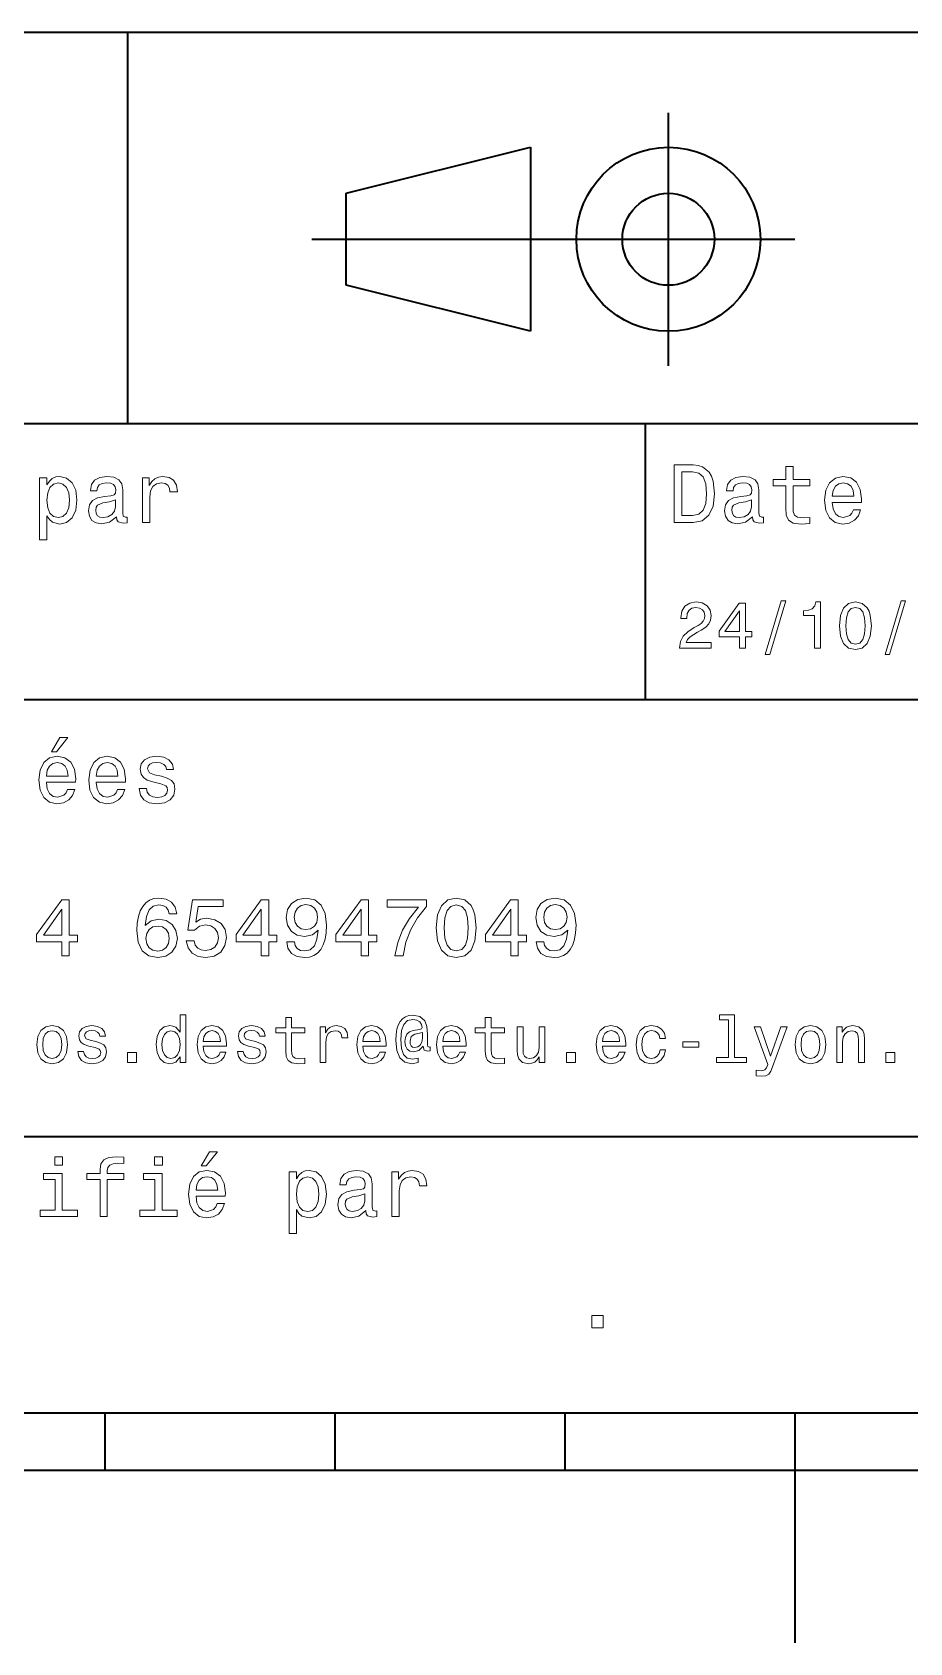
# Model space of a CAD drawing. Extents: x 0 to 297, y 0 to 210.
# Drawn here: x 115.3 to 153.5, y 0 to 70 of the extents above; entities that cross this region are included whole.
import ezdxf

# ---------------------------------------------------------------- set-up
doc = ezdxf.new("R2010")
doc.units = 0

msp = doc.modelspace()

# ---------------------------------------------------------------- linework, layer by layer
at = {"color": 7, "lineweight": 35}
for p, q in [((97, 70), (287, 70)), ((127.5, 61), (148.5, 61)), ((97, 53), (162, 53)), ((97, 41), (162, 41)), ((97, 22), (162, 22)), ((10, 10), (287, 10)), ((97, 10), (287, 10)), ((98.5, 7.5), (198.5, 7.5))]:
    msp.add_line(p, q, dxfattribs=at)
at = {"color": 7, "lineweight": 35, "ltscale": 0.425}
msp.add_line((119.5, 53), (119.5, 70), dxfattribs=at)
at = {"color": 7, "lineweight": 35, "ltscale": 0.275}
msp.add_line((143, 55.5), (143, 66.5), dxfattribs=at)
at = {"color": 7, "lineweight": 35, "ltscale": 0.206155}
for p, q in [((129, 63), (137, 65)), ((137, 57), (129, 59))]:
    msp.add_line(p, q, dxfattribs=at)
at = {"color": 7, "lineweight": 35, "ltscale": 0.2}
msp.add_line((137, 65), (137, 57), dxfattribs=at)
at = {"color": 7, "lineweight": 35, "ltscale": 0.1}
msp.add_line((129, 59), (129, 63), dxfattribs=at)
at = {"color": 7, "lineweight": 35, "ltscale": 0.3}
msp.add_line((142, 41), (142, 53), dxfattribs=at)
at = {"color": 7, "lineweight": 35, "ltscale": 0.0625}
for p, q in [((118.5, 10), (118.5, 7.5)), ((128.5, 10), (128.5, 7.5)), ((138.5, 10), (138.5, 7.5))]:
    msp.add_line(p, q, dxfattribs=at)
at = {"color": 7, "lineweight": 35, "ltscale": 0.25}
msp.add_line((148.5, 10), (148.5, 0), dxfattribs=at)
at = {"color": 7, "lineweight": 13}
for points in [[(144.080688, 51.190563), (143.248566, 51.190563), (143.248566, 48.690563), (144.080688, 48.690563), (144.473343, 48.769814), (144.765137, 49.011169), (144.945251, 49.40382), (145.010086, 49.940563), (144.952454, 50.488113), (144.880402, 50.70425), (144.779541, 50.877163), (144.487747, 51.111313), (144.296829, 51.168949)], [(148.100861, 50.289986), (148.100861, 49.320965), (148.122482, 49.007565), (148.223343, 48.791428), (148.425079, 48.665348), (148.767288, 48.62212), (149.141937, 48.640129), (149.141937, 48.913906), (148.868149, 48.892292), (148.619598, 48.921112), (148.486313, 49.011169), (148.42868, 49.162464), (148.417862, 49.375), (148.417862, 50.289986), (149.141937, 50.289986), (149.141937, 50.560158), (148.417862, 50.560158), (148.417862, 51.125721), (148.100861, 51.125721), (148.100861, 50.560158), (147.553314, 50.560158), (147.553314, 50.289986)], [(115.986313, 50.326012), (115.986313, 50.625), (115.669312, 50.625), (115.669312, 47.941284), (115.986313, 47.941284), (115.986313, 48.98595), (116.097984, 48.816643), (116.22406, 48.704971), (116.541069, 48.62212), (116.843658, 48.690563), (117.081413, 48.895893), (117.236313, 49.2201), (117.293945, 49.659584), (117.236313, 50.095463), (117.081413, 50.41967), (116.843658, 50.621399), (116.541069, 50.693443), (116.368156, 50.671829), (116.220459, 50.603386), (116.094383, 50.488113)], [(116.48703, 48.9067), (116.274498, 48.953533), (116.119598, 49.097622), (116.022339, 49.331772), (115.989914, 49.659584), (116.022339, 49.983791), (116.119598, 50.217941), (116.274498, 50.358429), (116.48703, 50.408863), (116.681557, 50.358429), (116.836456, 50.21434), (116.933716, 49.98019), (116.969742, 49.659584), (116.933716, 49.335377), (116.836456, 49.097622), (116.681557, 48.953533)], [(119.005043, 48.942726), (119.005043, 48.931919), (119.023056, 48.809441), (119.077087, 48.722984), (119.304031, 48.654541), (119.480545, 48.683357), (119.480545, 48.928314), (119.4049, 48.917507), (119.304031, 48.96434), (119.286026, 49.108429), (119.286026, 50.109871), (119.242798, 50.365635), (119.116714, 50.54575), (118.896973, 50.65382), (118.587173, 50.693443), (118.284584, 50.650219), (118.061241, 50.52774), (117.920746, 50.336815), (117.873917, 50.084656), (117.873917, 50.063042), (118.158501, 50.063042), (118.183716, 50.21434), (118.26297, 50.322407), (118.392654, 50.387249), (118.57637, 50.412464), (118.752884, 50.394455), (118.878967, 50.34042), (118.954613, 50.246758), (118.979828, 50.117077), (118.965416, 49.965778), (118.907784, 49.890129), (118.763687, 49.854107), (118.493515, 49.825291), (118.183716, 49.760448), (117.963974, 49.645176), (117.834297, 49.465057), (117.79467, 49.19849), (117.830688, 48.960735), (117.942368, 48.784222), (118.122482, 48.67255), (118.37104, 48.632927), (118.706055, 48.708576)], [(120.143372, 48.690563), (120.460373, 48.690563), (120.460373, 49.796471), (120.492798, 50.063042), (120.590057, 50.253963), (120.748558, 50.369236), (120.961098, 50.408863), (121.119598, 50.383648), (121.238472, 50.3116), (121.310516, 50.189121), (121.335739, 50.023415), (121.656342, 50.023415), (121.613113, 50.315205), (121.49424, 50.524136), (121.296112, 50.650219), (121.02594, 50.693443), (120.842224, 50.664627), (120.683716, 50.592579), (120.543228, 50.4701), (120.431557, 50.304398), (120.431557, 50.625), (120.143372, 50.625)], [(144.055481, 50.891571), (144.329254, 50.837536), (144.516571, 50.671829), (144.628235, 50.376442), (144.664261, 49.940563), (144.624634, 49.519093), (144.51297, 49.223705), (144.322052, 49.047192), (144.055481, 48.989555), (143.583572, 48.989555), (143.583572, 50.891571)], [(146.656342, 48.942726), (146.656342, 48.931919), (146.674347, 48.809441), (146.728394, 48.722984), (146.955338, 48.654541), (147.131851, 48.683357), (147.131851, 48.928314), (147.056198, 48.917507), (146.955338, 48.96434), (146.937317, 49.108429), (146.937317, 50.109871), (146.894089, 50.365635), (146.768005, 50.54575), (146.548264, 50.65382), (146.23848, 50.693443), (145.935883, 50.650219), (145.71254, 50.52774), (145.572052, 50.336815), (145.525223, 50.084656), (145.525223, 50.063042), (145.809799, 50.063042), (145.835022, 50.21434), (145.914261, 50.322407), (146.043945, 50.387249), (146.227661, 50.412464), (146.404175, 50.394455), (146.530258, 50.34042), (146.605911, 50.246758), (146.631119, 50.117077), (146.616714, 49.965778), (146.559082, 49.890129), (146.414978, 49.854107), (146.144806, 49.825291), (145.835022, 49.760448), (145.61528, 49.645176), (145.485596, 49.465057), (145.445969, 49.19849), (145.481995, 48.960735), (145.593658, 48.784222), (145.773773, 48.67255), (146.022339, 48.632927), (146.357346, 48.708576)], [(150.121765, 49.565922), (151.389771, 49.565922), (151.393372, 49.713619), (151.335739, 50.127884), (151.177231, 50.437683), (150.925079, 50.625), (150.590057, 50.693443), (150.262253, 50.621399), (150.010086, 50.41967), (149.847977, 50.091862), (149.790344, 49.659584), (149.844376, 49.216499), (150.006485, 48.892292), (150.255051, 48.690563), (150.579254, 48.62212), (150.860229, 48.668949), (151.090775, 48.791428), (151.260086, 48.98595), (151.357346, 49.245319), (151.043945, 49.245319), (150.979111, 49.101227), (150.885452, 48.993156), (150.618881, 48.9067), (150.413544, 48.946327), (150.258652, 49.072407), (150.157776, 49.27774), (150.121765, 49.555115)], [(150.121765, 49.832493), (150.161377, 50.081055), (150.258652, 50.264771), (150.406342, 50.376442), (150.600861, 50.416069), (150.791794, 50.376442), (150.939484, 50.264771), (151.029541, 50.081055), (151.061966, 49.832493)], [(118.969025, 49.367798), (118.925797, 49.180477), (118.810516, 49.036385), (118.637611, 48.942726), (118.425072, 48.910305), (118.288185, 48.928314), (118.190926, 48.98595), (118.129684, 49.086815), (118.111671, 49.227306), (118.126083, 49.353386), (118.183716, 49.443443), (118.414268, 49.544312), (118.706055, 49.587536), (118.969025, 49.673992)], [(146.620316, 49.367798), (146.577087, 49.180477), (146.461823, 49.036385), (146.28891, 48.942726), (146.07637, 48.910305), (145.939484, 48.928314), (145.842224, 48.98595), (145.780975, 49.086815), (145.76297, 49.227306), (145.777374, 49.353386), (145.835022, 49.443443), (146.065567, 49.544312), (146.357346, 49.587536), (146.620316, 49.673992)], [(143.489914, 43.224785), (144.864563, 43.224785), (144.864563, 43.472622), (143.778107, 43.472622), (143.838623, 43.60807), (143.942368, 43.720463), (144.262253, 43.925072), (144.432281, 44.011528), (144.622482, 44.135448), (144.757935, 44.279541), (144.835739, 44.44957), (144.864563, 44.642651), (144.815567, 44.884727), (144.680115, 45.074928), (144.472626, 45.195965), (144.20462, 45.239193), (143.927963, 45.190201), (143.71759, 45.054756), (143.582138, 44.838619), (143.536026, 44.553314), (143.536026, 44.51297), (143.798279, 44.51297), (143.798279, 44.536022), (143.824219, 44.731991), (143.902023, 44.876083), (144.02594, 44.9683), (144.190201, 45), (144.357361, 44.971184), (144.481277, 44.899136), (144.561966, 44.786743), (144.59079, 44.645535), (144.570602, 44.51297), (144.515854, 44.400578), (144.42363, 44.302593), (144.296829, 44.216141), (144.126801, 44.12392), (143.844391, 43.945248), (143.645538, 43.755043), (143.52739, 43.524498), (143.489914, 43.233429)], [(146.086456, 43.224785), (146.345825, 43.224785), (146.345825, 43.720463), (146.631134, 43.720463), (146.631134, 43.951008), (146.345825, 43.951008), (146.345825, 45.181557), (146.083572, 45.181557), (145.207504, 43.974064), (145.207504, 43.720463), (146.086456, 43.720463)], [(145.44957, 43.951008), (146.086456, 44.847263), (146.086456, 43.951008)], [(147.213257, 42.956772), (147.412109, 42.956772), (148.109512, 45.279541), (147.907791, 45.279541)], [(149.345825, 43.224785), (149.608078, 43.224785), (149.608078, 45.239193), (149.412109, 45.239193), (149.360229, 45.0634), (149.256485, 44.945248), (149.097992, 44.876083), (148.878967, 44.853027), (148.878967, 44.648415), (149.345825, 44.648415)], [(150.438049, 44.201729), (150.481277, 43.749279), (150.616714, 43.426514), (150.832855, 43.230549), (151.132568, 43.167149), (151.429398, 43.230549), (151.645538, 43.426514), (151.778107, 43.749279), (151.824219, 44.201729), (151.778107, 44.651299), (151.723343, 44.829971), (151.645538, 44.976948), (151.429398, 45.172913), (151.132568, 45.239193), (150.832855, 45.172913), (150.616714, 44.974064), (150.481277, 44.651299)], [(150.714706, 44.201729), (150.737762, 44.550434), (150.809799, 44.801155), (150.939484, 44.948128), (151.132568, 45), (151.322769, 44.948128), (151.452454, 44.801155), (151.524506, 44.550434), (151.547562, 44.201729), (151.524506, 43.850143), (151.452454, 43.599426), (151.322769, 43.45245), (151.132568, 43.403458), (150.939484, 43.45245), (150.809799, 43.599426), (150.737762, 43.850143)], [(152.417877, 42.956772), (152.616714, 42.956772), (153.314133, 45.279541), (153.112396, 45.279541)], [(116.184441, 38.728386), (116.396973, 38.728386), (116.897697, 39.340778), (116.54467, 39.340778)], [(115.964699, 37.406338), (117.232712, 37.406338), (117.236313, 37.554035), (117.178673, 37.9683), (117.020172, 38.278099), (116.768013, 38.465416), (116.432999, 38.533859), (116.105186, 38.461815), (115.853027, 38.260086), (115.690918, 37.932278), (115.633286, 37.5), (115.687317, 37.056915), (115.849426, 36.732708), (116.097984, 36.530979), (116.422188, 36.462536), (116.703171, 36.509365), (116.933716, 36.631844), (117.103027, 36.826366), (117.200287, 37.085735), (116.886887, 37.085735), (116.822044, 36.941643), (116.728386, 36.833572), (116.461815, 36.747116), (116.256485, 36.786743), (116.101585, 36.912823), (116.000717, 37.118156), (115.964699, 37.395531)], [(118.133286, 37.406338), (119.401299, 37.406338), (119.4049, 37.554035), (119.34726, 37.9683), (119.188766, 38.278099), (118.9366, 38.465416), (118.601585, 38.533859), (118.273773, 38.461815), (118.021614, 38.260086), (117.859512, 37.932278), (117.801872, 37.5), (117.855911, 37.056915), (118.018013, 36.732708), (118.266571, 36.530979), (118.590775, 36.462536), (118.871758, 36.509365), (119.10231, 36.631844), (119.271614, 36.826366), (119.368881, 37.085735), (119.055481, 37.085735), (118.990631, 36.941643), (118.896973, 36.833572), (118.630402, 36.747116), (118.425072, 36.786743), (118.270172, 36.912823), (118.169312, 37.118156), (118.133286, 37.395531)], [(120.971901, 37.658501), (120.66571, 37.730545), (120.438766, 37.8134), (120.363113, 37.982708), (120.384727, 38.101585), (120.460373, 38.188038), (120.582855, 38.242073), (120.759369, 38.263687), (120.92868, 38.242073), (121.061966, 38.177231), (121.148415, 38.079971), (121.184441, 37.950287), (121.49424, 37.950287), (121.49424, 37.957493), (121.440201, 38.191643), (121.292511, 38.375359), (121.061966, 38.490635), (120.759369, 38.533859), (120.453171, 38.490635), (120.229828, 38.371758), (120.08934, 38.195244), (120.046112, 37.971901), (120.078529, 37.755764), (120.179398, 37.604465), (120.3451, 37.496399), (120.586456, 37.42075), (120.939484, 37.334293), (121.155624, 37.244236), (121.213257, 37.172188), (121.234871, 37.064121), (121.202454, 36.930836), (121.115997, 36.829971), (120.97551, 36.765129), (120.788185, 36.743515), (120.590057, 36.765129), (120.445969, 36.840778), (120.348709, 36.963257), (120.309082, 37.132565), (120.002884, 37.132565), (120.053314, 36.844379), (120.201012, 36.635445), (120.435158, 36.509365), (120.759369, 36.462536), (121.097984, 36.509365), (121.346542, 36.635445), (121.497841, 36.837173), (121.551872, 37.100143), (121.512253, 37.327087), (121.400574, 37.481987), (121.216858, 37.582851)], [(115.964699, 37.672909), (116.004318, 37.921471), (116.101585, 38.105186), (116.249283, 38.216858), (116.443802, 38.256485), (116.634727, 38.216858), (116.782425, 38.105186), (116.872482, 37.921471), (116.9049, 37.672909)], [(118.133286, 37.672909), (118.172913, 37.921471), (118.270172, 38.105186), (118.41787, 38.216858), (118.612396, 38.256485), (118.803314, 38.216858), (118.951012, 38.105186), (119.041069, 37.921471), (119.073486, 37.672909)], [(116.631126, 29.850143), (116.95533, 29.850143), (116.95533, 30.46974), (117.311958, 30.46974), (117.311958, 30.757925), (116.95533, 30.757925), (116.95533, 32.296108), (116.627518, 32.296108), (115.532425, 30.786743), (115.532425, 30.46974), (116.631126, 30.46974)], [(121.634727, 31.676512), (121.566284, 31.9683), (121.407784, 32.184437), (121.162827, 32.321323), (120.845825, 32.368156), (120.633286, 32.342937), (120.44957, 32.274494), (120.287468, 32.162823), (120.150574, 32.004322), (120.042511, 31.806194), (119.963257, 31.56484), (119.912827, 31.280258), (119.898415, 30.959654), (119.956055, 30.448126), (120.132568, 30.077089), (120.417145, 29.853746), (120.806198, 29.778097), (121.155624, 29.842939), (121.422195, 30.012247), (121.5951, 30.278818), (121.656342, 30.617435), (121.5951, 30.959654), (121.429398, 31.222622), (121.17363, 31.388329), (120.856628, 31.445965), (120.514412, 31.373919), (120.258652, 31.168587), (120.312683, 31.56484), (120.427956, 31.849422), (120.604469, 32.01873), (120.849426, 32.076366), (121.029541, 32.04755), (121.166428, 31.971901), (121.256485, 31.845821), (121.303314, 31.676512)], [(122.045395, 30.502161), (122.124641, 30.206772), (122.301155, 29.976225), (122.560524, 29.832132), (122.891937, 29.778097), (123.255768, 29.842939), (123.540344, 30.019451), (123.720459, 30.300432), (123.78891, 30.660662), (123.727669, 30.995676), (123.554756, 31.258644), (123.284584, 31.427954), (122.935165, 31.489193), (122.664986, 31.445965), (122.456055, 31.327089), (122.556915, 32.000721), (123.652023, 32.000721), (123.652023, 32.296108), (122.315567, 32.296108), (122.117439, 30.970461), (122.405624, 30.970461), (122.614555, 31.139769), (122.881126, 31.201008), (123.111671, 31.161383), (123.288185, 31.046108), (123.399857, 30.869596), (123.439484, 30.642651), (123.399857, 30.415705), (123.284584, 30.239193), (123.10807, 30.127522), (122.881126, 30.087896), (122.690201, 30.113111), (122.542511, 30.195965), (122.434441, 30.325647), (122.380402, 30.502161)], [(125.305481, 29.850143), (125.629684, 29.850143), (125.629684, 30.46974), (125.986313, 30.46974), (125.986313, 30.757925), (125.629684, 30.757925), (125.629684, 32.296108), (125.30188, 32.296108), (124.206772, 30.786743), (124.206772, 30.46974), (125.305481, 30.46974)], [(126.411385, 30.46974), (126.465424, 30.185158), (126.620323, 29.965418), (126.86528, 29.828529), (127.189484, 29.778097), (127.402023, 29.803314), (127.592941, 29.868155), (127.755051, 29.979826), (127.891937, 30.138329), (128, 30.336454), (128.079254, 30.581411), (128.126083, 30.862391), (128.144104, 31.1866), (128.082855, 31.694523), (127.906342, 32.065559), (127.625366, 32.288902), (127.239914, 32.368156), (126.886894, 32.303314), (126.620323, 32.130402), (126.447411, 31.863832), (126.389771, 31.528818), (126.447411, 31.182997), (126.616714, 30.920029), (126.868881, 30.754322), (127.189484, 30.700287), (127.528099, 30.768732), (127.783867, 30.977665), (127.726227, 30.577808), (127.610954, 30.293226), (127.434441, 30.123919), (127.193085, 30.069883), (127.005768, 30.0951), (126.868881, 30.174351), (126.778824, 30.300432), (126.742798, 30.46974)], [(129.642654, 29.850143), (129.966858, 29.850143), (129.966858, 30.46974), (130.323486, 30.46974), (130.323486, 30.757925), (129.966858, 30.757925), (129.966858, 32.296108), (129.639053, 32.296108), (128.543945, 30.786743), (128.543945, 30.46974), (129.642654, 30.46974)], [(131.112396, 29.850143), (131.476227, 29.850143), (131.595108, 30.444523), (131.804047, 30.999279), (132.099426, 31.514408), (132.484879, 31.997118), (132.484879, 32.296108), (130.770172, 32.296108), (130.770172, 31.9683), (132.139053, 31.9683), (131.742798, 31.481987), (131.443817, 30.974062), (131.234879, 30.433718)], [(132.913544, 31.071325), (132.96759, 30.505762), (133.136887, 30.102304), (133.407074, 29.857347), (133.781708, 29.778097), (134.15274, 29.857347), (134.422913, 30.102304), (134.588623, 30.505762), (134.646255, 31.071325), (134.588623, 31.633286), (134.520172, 31.856628), (134.422913, 32.040344), (134.15274, 32.285301), (133.781708, 32.368156), (133.407074, 32.285301), (133.136887, 32.036743), (132.96759, 31.633286)], [(136.148422, 29.850143), (136.472626, 29.850143), (136.472626, 30.46974), (136.829254, 30.46974), (136.829254, 30.757925), (136.472626, 30.757925), (136.472626, 32.296108), (136.144821, 32.296108), (135.049713, 30.786743), (135.049713, 30.46974), (136.148422, 30.46974)], [(137.254333, 30.46974), (137.308365, 30.185158), (137.463257, 29.965418), (137.708221, 29.828529), (138.032425, 29.778097), (138.244965, 29.803314), (138.435883, 29.868155), (138.597992, 29.979826), (138.734863, 30.138329), (138.842941, 30.336454), (138.922195, 30.581411), (138.969025, 30.862391), (138.98703, 31.1866), (138.925797, 31.694523), (138.749283, 32.065559), (138.468292, 32.288902), (138.082855, 32.368156), (137.729828, 32.303314), (137.463257, 32.130402), (137.290344, 31.863832), (137.232712, 31.528818), (137.290344, 31.182997), (137.459656, 30.920029), (137.711823, 30.754322), (138.032425, 30.700287), (138.371033, 30.768732), (138.626801, 30.977665), (138.569168, 30.577808), (138.453888, 30.293226), (138.277374, 30.123919), (138.036026, 30.069883), (137.848709, 30.0951), (137.711823, 30.174351), (137.621765, 30.300432), (137.585739, 30.46974)], [(115.835014, 30.757925), (116.631126, 31.878241), (116.631126, 30.757925)], [(124.509369, 30.757925), (125.305481, 31.878241), (125.305481, 30.757925)], [(126.739197, 31.532419), (126.775223, 31.755764), (126.876083, 31.932276), (127.034584, 32.043949), (127.239914, 32.083572), (127.452454, 32.043949), (127.614555, 31.932276), (127.715424, 31.759365), (127.755051, 31.536022), (127.715424, 31.309076), (127.614555, 31.139769), (127.448853, 31.035301), (127.229111, 30.999279), (127.030983, 31.035301), (126.876083, 31.139769), (126.775223, 31.305475)], [(128.846542, 30.757925), (129.642654, 31.878241), (129.642654, 30.757925)], [(133.259369, 31.071325), (133.288193, 31.507204), (133.37825, 31.820604), (133.540344, 32.004322), (133.781708, 32.069164), (134.019455, 32.004322), (134.181564, 31.820604), (134.271622, 31.507204), (134.300446, 31.071325), (134.271622, 30.631844), (134.181564, 30.318443), (134.019455, 30.134726), (133.781708, 30.073486), (133.540344, 30.134726), (133.37825, 30.318443), (133.288193, 30.631844)], [(135.35231, 30.757925), (136.148422, 31.878241), (136.148422, 30.757925)], [(137.582138, 31.532419), (137.618164, 31.755764), (137.719025, 31.932276), (137.877533, 32.043949), (138.082855, 32.083572), (138.295395, 32.043949), (138.457489, 31.932276), (138.558365, 31.759365), (138.597992, 31.536022), (138.558365, 31.309076), (138.457489, 31.139769), (138.291794, 31.035301), (138.072052, 30.999279), (137.873917, 31.035301), (137.719025, 31.139769), (137.618164, 31.305475)], [(121.306915, 30.613832), (121.267288, 30.386887), (121.166428, 30.213976), (121.004326, 30.098703), (120.802597, 30.062679), (120.590057, 30.098703), (120.427956, 30.210375), (120.323486, 30.383286), (120.291069, 30.610229), (120.327087, 30.833572), (120.427956, 31.002882), (120.593658, 31.11095), (120.817001, 31.150576), (121.011528, 31.11095), (121.166428, 31.006483), (121.267288, 30.837175)], [(115.544662, 25.99712), (115.590775, 25.645535), (115.723343, 25.386168), (115.933716, 25.224785), (116.216141, 25.170031), (116.495674, 25.224785), (116.706055, 25.383286), (116.838615, 25.642653), (116.887604, 25.99712), (116.838615, 26.348703), (116.706055, 26.610952), (116.495674, 26.769453), (116.216141, 26.827091), (115.933716, 26.769453), (115.723343, 26.60807), (115.590775, 26.348703)], [(115.804031, 26), (115.829971, 26.259367), (115.91066, 26.446688), (116.040344, 26.56196), (116.216141, 26.602306), (116.389046, 26.56196), (116.51873, 26.449568), (116.599426, 26.259367), (116.628242, 26), (116.599426, 25.737753), (116.51873, 25.547552), (116.389046, 25.432278), (116.216141, 25.394814), (116.040344, 25.432278), (115.91066, 25.547552), (115.829971, 25.737753)], [(118.112389, 26.126802), (117.867432, 26.184439), (117.685883, 26.250721), (117.625359, 26.386168), (117.642654, 26.48127), (117.703171, 26.550434), (117.801147, 26.59366), (117.94236, 26.610952), (118.077805, 26.59366), (118.184433, 26.541788), (118.253601, 26.463978), (118.282417, 26.360231), (118.530258, 26.360231), (118.530258, 26.365995), (118.48703, 26.553314), (118.368874, 26.700289), (118.184433, 26.792507), (117.94236, 26.827091), (117.697403, 26.792507), (117.51873, 26.697407), (117.406342, 26.556196), (117.371758, 26.377523), (117.39769, 26.204613), (117.478386, 26.083574), (117.610947, 25.99712), (117.804031, 25.9366), (118.086456, 25.867435), (118.259369, 25.795389), (118.305473, 25.737753), (118.322769, 25.651299), (118.296829, 25.54467), (118.227661, 25.463978), (118.115273, 25.412106), (117.965416, 25.394814), (117.806915, 25.412106), (117.691643, 25.472624), (117.613831, 25.570606), (117.58213, 25.706053), (117.337173, 25.706053), (117.377518, 25.475506), (117.495674, 25.308359), (117.682999, 25.207495), (117.94236, 25.170031), (118.213257, 25.207495), (118.412102, 25.308359), (118.533142, 25.469742), (118.57637, 25.680117), (118.54467, 25.861673), (118.45533, 25.985592), (118.308357, 26.066284)], [(121.775215, 25.463978), (121.775215, 25.224785), (122.028816, 25.224785), (122.028816, 27.293949), (121.778099, 27.293949), (121.778099, 26.536024), (121.585014, 26.755045), (121.466858, 26.806917), (121.331413, 26.827091), (121.086456, 26.769453), (120.896255, 26.60807), (120.772339, 26.348703), (120.729111, 26), (120.772339, 25.651299), (120.896255, 25.38905), (121.086456, 25.224785), (121.331413, 25.170031), (121.466858, 25.190203), (121.587898, 25.242075)], [(122.780983, 25.925074), (123.795387, 25.925074), (123.798271, 26.043228), (123.752167, 26.374641), (123.625359, 26.622478), (123.42363, 26.772335), (123.155624, 26.827091), (122.893372, 26.769453), (122.691643, 26.60807), (122.561958, 26.345821), (122.515854, 26), (122.559082, 25.645535), (122.688759, 25.386168), (122.887611, 25.224785), (123.146973, 25.170031), (123.371758, 25.207495), (123.556198, 25.305477), (123.691643, 25.461096), (123.769455, 25.668589), (123.51873, 25.668589), (123.466858, 25.553314), (123.39193, 25.46686), (123.178673, 25.397696), (123.014412, 25.429396), (122.890488, 25.53026), (122.809799, 25.694525), (122.780983, 25.916428)], [(122.780983, 26.138329), (122.812683, 26.337177), (122.890488, 26.48415), (123.008644, 26.573488), (123.164268, 26.605188), (123.317001, 26.573488), (123.435158, 26.48415), (123.507202, 26.337177), (123.533142, 26.138329)], [(125.051872, 26.126802), (124.806915, 26.184439), (124.625366, 26.250721), (124.564842, 26.386168), (124.582138, 26.48127), (124.642654, 26.550434), (124.740631, 26.59366), (124.881844, 26.610952), (125.017288, 26.59366), (125.123917, 26.541788), (125.193085, 26.463978), (125.221901, 26.360231), (125.469742, 26.360231), (125.469742, 26.365995), (125.426514, 26.553314), (125.308357, 26.700289), (125.123917, 26.792507), (124.881844, 26.827091), (124.636887, 26.792507), (124.458214, 26.697407), (124.345825, 26.556196), (124.311241, 26.377523), (124.337173, 26.204613), (124.41787, 26.083574), (124.55043, 25.99712), (124.743515, 25.9366), (125.02594, 25.867435), (125.198853, 25.795389), (125.244957, 25.737753), (125.262253, 25.651299), (125.236313, 25.54467), (125.167145, 25.463978), (125.054756, 25.412106), (124.9049, 25.394814), (124.746399, 25.412106), (124.631126, 25.472624), (124.553314, 25.570606), (124.521614, 25.706053), (124.276657, 25.706053), (124.317001, 25.475506), (124.435158, 25.308359), (124.622482, 25.207495), (124.881844, 25.170031), (125.15274, 25.207495), (125.351585, 25.308359), (125.472626, 25.469742), (125.515854, 25.680117), (125.484154, 25.861673), (125.394814, 25.985592), (125.247841, 26.066284)], [(126.368881, 26.504324), (126.368881, 25.729107), (126.386169, 25.478388), (126.466858, 25.305477), (126.628242, 25.204613), (126.902023, 25.170031), (127.201729, 25.184439), (127.201729, 25.40346), (126.982712, 25.386168), (126.783859, 25.409224), (126.677231, 25.48127), (126.631126, 25.602306), (126.622482, 25.772335), (126.622482, 26.504324), (127.201729, 26.504324), (127.201729, 26.720463), (126.622482, 26.720463), (126.622482, 27.172913), (126.368881, 27.172913), (126.368881, 26.720463), (125.93084, 26.720463), (125.93084, 26.504324)], [(127.858795, 25.224785), (128.112396, 25.224785), (128.112396, 26.10951), (128.138336, 26.322767), (128.216141, 26.475506), (128.342941, 26.567724), (128.51297, 26.599424), (128.639771, 26.579252), (128.734879, 26.521614), (128.792511, 26.423632), (128.812683, 26.291067), (129.069168, 26.291067), (129.034576, 26.524496), (128.939484, 26.691643), (128.780975, 26.792507), (128.56485, 26.827091), (128.417877, 26.804035), (128.291077, 26.746399), (128.17868, 26.648417), (128.08934, 26.515852), (128.08934, 26.772335), (127.858795, 26.772335)], [(129.720459, 25.925074), (130.734879, 25.925074), (130.737762, 26.043228), (130.69165, 26.374641), (130.56485, 26.622478), (130.363113, 26.772335), (130.095108, 26.827091), (129.832855, 26.769453), (129.631134, 26.60807), (129.50145, 26.345821), (129.455338, 26), (129.498566, 25.645535), (129.62825, 25.386168), (129.827087, 25.224785), (130.086456, 25.170031), (130.311249, 25.207495), (130.495682, 25.305477), (130.631134, 25.461096), (130.708939, 25.668589), (130.458221, 25.668589), (130.406342, 25.553314), (130.331421, 25.46686), (130.118164, 25.397696), (129.953888, 25.429396), (129.829971, 25.53026), (129.749283, 25.694525), (129.720459, 25.916428)], [(129.720459, 26.138329), (129.752167, 26.337177), (129.829971, 26.48415), (129.948135, 26.573488), (130.103745, 26.605188), (130.256485, 26.573488), (130.374634, 26.48415), (130.446686, 26.337177), (130.472626, 26.138329)], [(132.648422, 25.734871), (132.648422, 25.902018), (132.60231, 25.893373), (132.547546, 25.913546), (132.530258, 25.974064), (132.530258, 26.446688), (132.507202, 26.780981), (132.414993, 27.02882), (132.198853, 27.213257), (131.896255, 27.279539), (131.720459, 27.262249), (131.570618, 27.210375), (131.440918, 27.12392), (131.337189, 27.002882), (131.256485, 26.850145), (131.198853, 26.662825), (131.164276, 26.438042), (131.15274, 26.184439), (131.193085, 25.737753), (131.322769, 25.42075), (131.53891, 25.230549), (131.84726, 25.170031), (132.129684, 25.216139), (132.129684, 25.406342), (131.881851, 25.360231), (131.642654, 25.409224), (131.484161, 25.567724), (131.397705, 25.835735), (131.371765, 26.224785), (131.400574, 26.605188), (131.498566, 26.876081), (131.657059, 27.040346), (131.887604, 27.095102), (132.0634, 27.063402), (132.193085, 26.988474), (132.273773, 26.876081), (132.302597, 26.746399), (132.270905, 26.682999), (132.184448, 26.654179), (131.902023, 26.610952), (131.746399, 26.547552), (131.634003, 26.449568), (131.567719, 26.314121), (131.547546, 26.135448), (131.573486, 25.942364), (131.645538, 25.798271), (131.763687, 25.708935), (131.919312, 25.680117), (132.146973, 25.740635), (132.340057, 25.930836), (132.340057, 25.913546), (132.386169, 25.760807), (132.544678, 25.714699)], [(133.190201, 25.925074), (134.20462, 25.925074), (134.207489, 26.043228), (134.161392, 26.374641), (134.034592, 26.622478), (133.832855, 26.772335), (133.56485, 26.827091), (133.302597, 26.769453), (133.100861, 26.60807), (132.971191, 26.345821), (132.925079, 26), (132.968307, 25.645535), (133.097992, 25.386168), (133.296829, 25.224785), (133.556198, 25.170031), (133.780975, 25.207495), (133.965424, 25.305477), (134.100861, 25.461096), (134.17868, 25.668589), (133.927963, 25.668589), (133.876083, 25.553314), (133.801147, 25.46686), (133.587906, 25.397696), (133.42363, 25.429396), (133.299713, 25.53026), (133.219025, 25.694525), (133.190201, 25.916428)], [(133.190201, 26.138329), (133.221909, 26.337177), (133.299713, 26.48415), (133.417877, 26.573488), (133.573486, 26.605188), (133.726227, 26.573488), (133.844391, 26.48415), (133.916428, 26.337177), (133.942368, 26.138329)], [(135.043228, 26.504324), (135.043228, 25.729107), (135.060516, 25.478388), (135.14122, 25.305477), (135.302597, 25.204613), (135.57637, 25.170031), (135.876083, 25.184439), (135.876083, 25.40346), (135.657074, 25.386168), (135.458221, 25.409224), (135.351593, 25.48127), (135.305481, 25.602306), (135.296829, 25.772335), (135.296829, 26.504324), (135.876083, 26.504324), (135.876083, 26.720463), (135.296829, 26.720463), (135.296829, 27.172913), (135.043228, 27.172913), (135.043228, 26.720463), (134.605194, 26.720463), (134.605194, 26.504324)], [(137.631134, 26.772335), (137.377533, 26.772335), (137.377533, 25.878963), (137.348709, 25.671471), (137.265137, 25.521614), (137.135452, 25.429396), (136.965424, 25.400578), (136.829971, 25.423632), (136.74353, 25.492796), (136.694534, 25.610952), (136.682999, 25.778099), (136.682999, 26.772335), (136.429398, 26.772335), (136.429398, 25.755045), (136.438049, 25.550434), (136.492798, 25.380404), (136.659943, 25.224785), (136.927963, 25.170031), (137.072052, 25.190203), (137.195969, 25.242075), (137.302597, 25.331413), (137.389053, 25.461096), (137.389053, 25.224785), (137.631134, 25.224785)], [(140.129684, 25.925074), (141.144104, 25.925074), (141.146973, 26.043228), (141.100876, 26.374641), (140.974075, 26.622478), (140.772339, 26.772335), (140.504333, 26.827091), (140.242081, 26.769453), (140.040344, 26.60807), (139.910675, 26.345821), (139.864563, 26), (139.907791, 25.645535), (140.037476, 25.386168), (140.236313, 25.224785), (140.495682, 25.170031), (140.720459, 25.207495), (140.904907, 25.305477), (141.040344, 25.461096), (141.118164, 25.668589), (140.867447, 25.668589), (140.815567, 25.553314), (140.740631, 25.46686), (140.52739, 25.397696), (140.363113, 25.429396), (140.239197, 25.53026), (140.158508, 25.694525), (140.129684, 25.916428)], [(140.129684, 26.138329), (140.161392, 26.337177), (140.239197, 26.48415), (140.357361, 26.573488), (140.51297, 26.605188), (140.66571, 26.573488), (140.783875, 26.48415), (140.855911, 26.337177), (140.881851, 26.138329)], [(142.62825, 26.259367), (142.878967, 26.259367), (142.827087, 26.489914), (142.703186, 26.671471), (142.510101, 26.783863), (142.259369, 26.827091), (141.982712, 26.769453), (141.772339, 26.60807), (141.639771, 26.345821), (141.593658, 25.994238), (141.636902, 25.645535), (141.766571, 25.386168), (141.971191, 25.224785), (142.250732, 25.170031), (142.498566, 25.213257), (142.69165, 25.334295), (142.824219, 25.524496), (142.881851, 25.778099), (142.639771, 25.778099), (142.596558, 25.616716), (142.515854, 25.495678), (142.400589, 25.42075), (142.259369, 25.397696), (142.083588, 25.43516), (141.956787, 25.550434), (141.878967, 25.737753), (141.853027, 26.002882), (141.878967, 26.262249), (141.959656, 26.449568), (142.08934, 26.564842), (142.259369, 26.605188), (142.409225, 26.579252), (142.521622, 26.51297), (142.596558, 26.40346)], [(145.61673, 27.080692), (145.61673, 25.438042), (145.095108, 25.438042), (145.095108, 25.224785), (146.389053, 25.224785), (146.389053, 25.438042), (145.870331, 25.438042), (145.870331, 27.293949), (145.219025, 27.293949), (145.219025, 27.080692)], [(147.887619, 26.772335), (147.443817, 25.49856), (147.008652, 26.772335), (146.731995, 26.772335), (147.319885, 25.13833), (147.268021, 24.994238), (147.187332, 24.896255), (147.05188, 24.864553), (146.818451, 24.893373), (146.818451, 24.648417), (147.063416, 24.62536), (147.239197, 24.648417), (147.363129, 24.720463), (147.452454, 24.844381), (147.530273, 25.025938), (148.158508, 26.772335)], [(148.507217, 25.99712), (148.553314, 25.645535), (148.685883, 25.386168), (148.896271, 25.224785), (149.17868, 25.170031), (149.458221, 25.224785), (149.668594, 25.383286), (149.801163, 25.642653), (149.850159, 25.99712), (149.801163, 26.348703), (149.668594, 26.610952), (149.458221, 26.769453), (149.17868, 26.827091), (148.896271, 26.769453), (148.685883, 26.60807), (148.553314, 26.348703)], [(148.766571, 26), (148.792511, 26.259367), (148.873199, 26.446688), (149.002899, 26.56196), (149.17868, 26.602306), (149.351593, 26.56196), (149.481277, 26.449568), (149.561966, 26.259367), (149.59079, 26), (149.561966, 25.737753), (149.481277, 25.547552), (149.351593, 25.432278), (149.17868, 25.394814), (149.002899, 25.432278), (148.873199, 25.547552), (148.792511, 25.737753)], [(150.317017, 25.224785), (150.570618, 25.224785), (150.570618, 26.118156), (150.596558, 26.322767), (150.68013, 26.472624), (150.809814, 26.564842), (150.982727, 26.599424), (151.121048, 26.570606), (151.207504, 26.492796), (151.250732, 26.363113), (151.265137, 26.190203), (151.265137, 25.224785), (151.518738, 25.224785), (151.518738, 26.242077), (151.507217, 26.446688), (151.455338, 26.616716), (151.285309, 26.772335), (151.020187, 26.827091), (150.873215, 26.806917), (150.749298, 26.752163), (150.64267, 26.659943), (150.559082, 26.536024), (150.559082, 26.772335), (150.317017, 26.772335)], [(121.374641, 26.599424), (121.541786, 26.559078), (121.668587, 26.446688), (121.743515, 26.259367), (121.772339, 26), (121.743515, 25.737753), (121.668587, 25.550434), (121.541786, 25.43516), (121.374641, 25.397696), (121.216141, 25.43516), (121.0951, 25.550434), (121.014412, 25.740635), (120.988472, 26), (121.014412, 26.256485), (121.0951, 26.443806), (121.216141, 26.559078)], [(132.314117, 26.279539), (132.285309, 26.100866), (132.213257, 25.974064), (132.103745, 25.896255), (131.97406, 25.873199), (131.884735, 25.887609), (131.821335, 25.939482), (131.780975, 26.025938), (131.769455, 26.146975), (131.818451, 26.345821), (131.985596, 26.449568), (132.314117, 26.53026)], [(143.625366, 25.884727), (144.322769, 25.884727), (144.322769, 26.112392), (143.625366, 26.112392)], [(119.48703, 25.224785), (119.884727, 25.224785), (119.884727, 25.654181), (119.48703, 25.654181)], [(138.570618, 25.224785), (138.968307, 25.224785), (138.968307, 25.654181), (138.570618, 25.654181)], [(152.449585, 25.224785), (152.847275, 25.224785), (152.847275, 25.654181), (152.449585, 25.654181)], [(116.667145, 21.117435), (116.33213, 21.117435), (116.33213, 20.757204), (116.667145, 20.757204)], [(118.295387, 20.130404), (118.295387, 18.530979), (118.612396, 18.530979), (118.612396, 20.130404), (119.332855, 20.130404), (119.332855, 20.400576), (118.612396, 20.400576), (118.612396, 20.519451), (118.637611, 20.663544), (118.720459, 20.760807), (118.860954, 20.818443), (119.062683, 20.840057), (119.332855, 20.825647), (119.332855, 21.099422), (118.990631, 21.117435), (118.680832, 21.085014), (118.464699, 20.987751), (118.335014, 20.818443), (118.295387, 20.577089), (118.295387, 20.400576), (117.715424, 20.400576), (117.715424, 20.130404)], [(121.004326, 21.117435), (120.669312, 21.117435), (120.669312, 20.757204), (121.004326, 20.757204)], [(122.690201, 20.728386), (122.90274, 20.728386), (123.403458, 21.340778), (123.05043, 21.340778)], [(116.656342, 18.79755), (116.656342, 20.400576), (115.842216, 20.400576), (115.842216, 20.130404), (116.33934, 20.130404), (116.33934, 18.79755), (115.690918, 18.79755), (115.690918, 18.530979), (117.311958, 18.530979), (117.311958, 18.79755)], [(120.993515, 18.79755), (120.993515, 20.400576), (120.179398, 20.400576), (120.179398, 20.130404), (120.676514, 20.130404), (120.676514, 18.79755), (120.028099, 18.79755), (120.028099, 18.530979), (121.649139, 18.530979), (121.649139, 18.79755)], [(122.470459, 19.40634), (123.73848, 19.40634), (123.742081, 19.554033), (123.684441, 19.9683), (123.52594, 20.278097), (123.273773, 20.465418), (122.938766, 20.533861), (122.610954, 20.461815), (122.358795, 20.260086), (122.196686, 19.932276), (122.139053, 19.5), (122.193085, 19.056915), (122.355194, 18.732708), (122.603745, 18.530979), (122.927956, 18.462536), (123.208939, 18.509365), (123.439484, 18.631844), (123.608795, 18.826368), (123.706055, 19.085733), (123.392654, 19.085733), (123.327812, 18.941643), (123.234154, 18.833572), (122.967583, 18.747118), (122.762253, 18.786743), (122.607353, 18.912823), (122.506485, 19.118155), (122.470459, 19.395533)], [(126.829254, 20.166426), (126.829254, 20.465418), (126.512253, 20.465418), (126.512253, 17.7817), (126.829254, 17.7817), (126.829254, 18.826368), (126.940926, 18.657061), (127.067009, 18.545389), (127.38401, 18.462536), (127.6866, 18.530979), (127.924355, 18.736311), (128.079254, 19.060518), (128.136887, 19.5), (128.079254, 19.935879), (127.924355, 20.260086), (127.6866, 20.461815), (127.38401, 20.533861), (127.211098, 20.512247), (127.0634, 20.443804), (126.937325, 20.328529)], [(129.847992, 18.78314), (129.847992, 18.772333), (129.865997, 18.649855), (129.920029, 18.5634), (130.146973, 18.494957), (130.323486, 18.523775), (130.323486, 18.768732), (130.247849, 18.757925), (130.146973, 18.804754), (130.128967, 18.948847), (130.128967, 19.950287), (130.085739, 20.206051), (129.959656, 20.386166), (129.739914, 20.494236), (129.430115, 20.533861), (129.127533, 20.490633), (128.904175, 20.368155), (128.763687, 20.177233), (128.716858, 19.925072), (128.716858, 19.903458), (129.00145, 19.903458), (129.026657, 20.054754), (129.105911, 20.162823), (129.235596, 20.227665), (129.419312, 20.252882), (129.595825, 20.234869), (129.721909, 20.180836), (129.797562, 20.087175), (129.822769, 19.957493), (129.808365, 19.806194), (129.750732, 19.730547), (129.606628, 19.694523), (129.336456, 19.665705), (129.026657, 19.600864), (128.806915, 19.48559), (128.677246, 19.305475), (128.637619, 19.038904), (128.67363, 18.801151), (128.785309, 18.62464), (128.965424, 18.512968), (129.213989, 18.473343), (129.548996, 18.54899)], [(130.986313, 18.530979), (131.303314, 18.530979), (131.303314, 19.636887), (131.335739, 19.903458), (131.432999, 20.094379), (131.591507, 20.209654), (131.804047, 20.249279), (131.96254, 20.224062), (132.081421, 20.152016), (132.153473, 20.029537), (132.17868, 19.863832), (132.499283, 19.863832), (132.456055, 20.155619), (132.337189, 20.364553), (132.139053, 20.490633), (131.868881, 20.533861), (131.685165, 20.505043), (131.526657, 20.432997), (131.386169, 20.310518), (131.274506, 20.144812), (131.274506, 20.465418), (130.986313, 20.465418)], [(122.470459, 19.672911), (122.510086, 19.921469), (122.607353, 20.105186), (122.755043, 20.216858), (122.94957, 20.256483), (123.140488, 20.216858), (123.288185, 20.105186), (123.378242, 19.921469), (123.410667, 19.672911)], [(127.329971, 18.747118), (127.117439, 18.793947), (126.96254, 18.93804), (126.86528, 19.17219), (126.832855, 19.5), (126.86528, 19.824207), (126.96254, 20.058357), (127.117439, 20.198847), (127.329971, 20.249279), (127.524498, 20.198847), (127.679398, 20.054754), (127.776657, 19.820604), (127.812683, 19.5), (127.776657, 19.175793), (127.679398, 18.93804), (127.524498, 18.793947)], [(129.811966, 19.208212), (129.768738, 19.020893), (129.653458, 18.876801), (129.48056, 18.78314), (129.268021, 18.750719), (129.131134, 18.768732), (129.033875, 18.826368), (128.972626, 18.927233), (128.95462, 19.067722), (128.969025, 19.193804), (129.026657, 19.283861), (129.257202, 19.384726), (129.548996, 19.427954), (129.811966, 19.514408)], [(139.667145, 13.690562), (140.164261, 13.690562), (140.164261, 14.227305), (139.667145, 14.227305)]]:
    msp.add_lwpolyline(points, close=True, dxfattribs=at)
at = {"color": 7, "lineweight": 35}
for radius in [4, 2]:
    msp.add_circle((143, 61), radius, dxfattribs=at)

doc.saveas('drawing.dxf')
